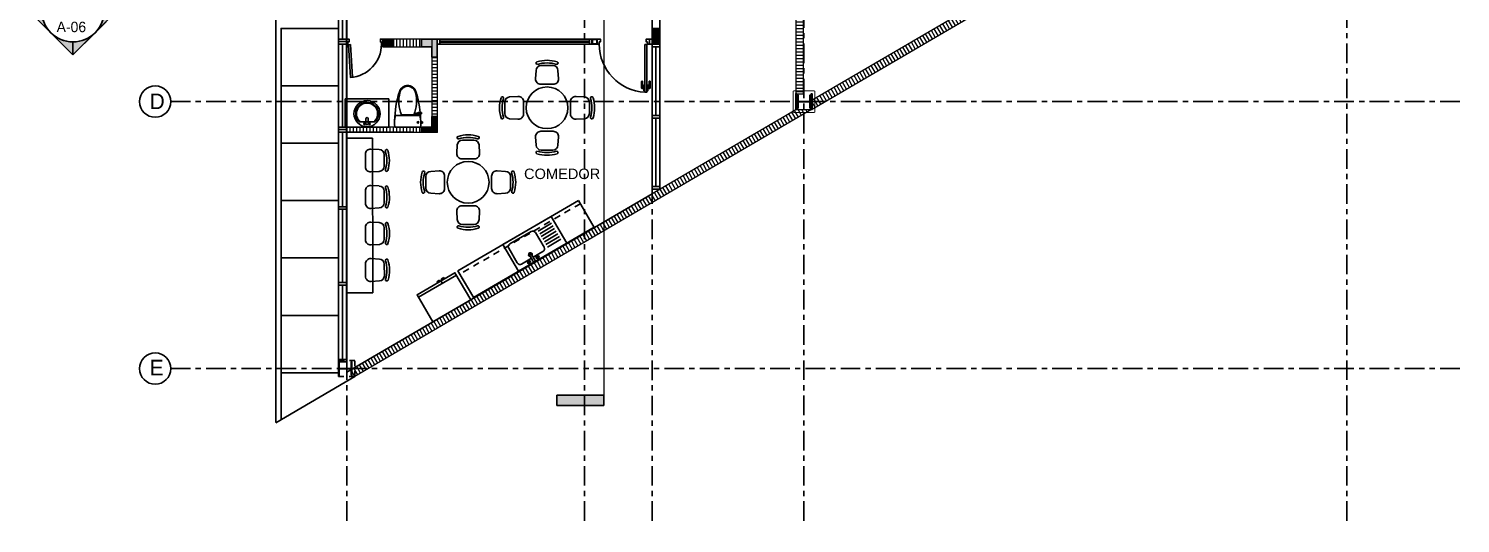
# Model space of a CAD drawing. Header units: metres. Extents: x -59490.8 to -59419, y 29869.1 to 29899.5.
# Drawn here: x -59446.42 to -59419.01, y 29870.9 to 29880.38 of the extents above; entities that cross this region are included whole.
import ezdxf

# ---------------------------------------------------------------- set-up
doc = ezdxf.new("R2010")
doc.units = ezdxf.units.M
doc.set_wipeout_variables(frame=1)
for name, pattern in [('CENTER', [2, 1.25, -0.25, 0.25, -0.25]), ('HIDDEN', [0.375, 0.25, -0.125]), ('HIDDEN2', [0.1875, 0.125, -0.0625])]:
    doc.linetypes.add(name, pattern=pattern)
for name, color, linetype in [('AR-ACERA', 30, 'Continuous'), ('AR-MOBILIARIO', 252, 'Continuous'), ('AR-SECCIONES CORTES', 137, 'Continuous'), ('AR-VENTANA Y PUERTA', 143, 'Continuous'), ('ES-COLUMNA', 237, 'Continuous'), ('ES-TECHO', 154, 'Continuous'), ('LC-EJE', 105, 'Continuous')]:
    doc.layers.add(name, color=color, linetype=linetype)
doc.layers.add('AR-MURO', color=40, linetype='Continuous', lineweight=0)
doc.styles.add('Arial_1', font='arial.ttf', dxfattribs={"height": 0.385})
doc.styles.add('DynamicDimensions', font='arial.ttf')

# ---------------------------------------------------------------- blocks, each defined once
blk = doc.blocks.new('Sección - M_Extremo final de sección - Rellenado-28045-Nivel 1')
blk.add_hatch(color=256).paths.add_polyline_path([(0, 0.009), (0, 0), (-0.002, 0), (-0.002, 0.009)], flags=0)
for p, q in [((0, 0.009), (-0.002, 0.009)), ((-0.002, 0.009), (-0.002, 0)), ((0, 0), (0, 0.009)), ((-0.002, 0), (0, 0))]:
    blk.add_line(p, q)
blk = doc.blocks.new('Sección - M_Extremo inicial de sección - Rellenado-1049-Nivel 1')
h = blk.add_hatch(color=256)
edge = h.paths.add_edge_path(flags=0)
edge.add_line((-0.006, 0.00849), (-0.006, 0.006))
edge.add_arc((-0.006, 0), 0.006, 90, 135)
edge.add_line((-0.01024, 0.00424), (-0.006, 0.00849))
h = blk.add_hatch(color=256)
edge = h.paths.add_edge_path(flags=0)
edge.add_line((-0.006, 0.00849), (-0.00176, 0.00424))
edge.add_arc((-0.006, 0), 0.006, 45, 90)
edge.add_line((-0.006, 0.006), (-0.006, 0.00849))
h = blk.add_hatch(color=256)
edge = h.paths.add_edge_path(flags=0)
edge.add_line((-0.01449, 0), (-0.01024, 0.00424))
edge.add_arc((-0.006, 0), 0.006, 135, 180)
edge.add_line((-0.012, 0), (-0.01449, 0))
h = blk.add_hatch(color=256)
edge = h.paths.add_edge_path(flags=0)
edge.add_line((0.00249, 0), (0, 0))
edge.add_arc((-0.006, 0), 0.006, 360, 405)
edge.add_line((-0.00176, 0.00424), (0.00249, 0))
for p, q in [((-0.006, 0.00849), (-0.01449, 0)), ((-0.006, 0.00849), (-0.01024, 0.00424)), ((-0.006, 0.00849), (0.00249, 0)), ((-0.006, 0.006), (-0.006, 0.00849)), ((-0.006, 0.00849), (-0.006, 0.006)), ((-0.00176, 0.00424), (-0.006, 0.00849)), ((-0.01024, 0.00424), (-0.01449, 0)), ((0.00249, 0), (-0.00176, 0.00424)), ((-0.01449, 0), (-0.012, 0)), ((0, 0), (0.00249, 0)), ((-0.012, 0), (-0.01449, 0)), ((0, 0), (0.00249, 0))]:
    blk.add_line(p, q)
for start, end in [(360, 180), (90, 135), (45, 90), (135, 180), (360, 45), (180, 360)]:
    blk.add_arc((-0.006, 0), 0.006, start, end)
blk = doc.blocks.new('puerta2')
at = {"layer": 'AR-VENTANA Y PUERTA', "color": 0}
for p, q in [((-0.534, 0.04), (-0.534, -0.06)), ((0.166, 0.04), (0.166, -0.06))]:
    blk.add_line(p, q, dxfattribs=at)
at = {"layer": 'AR-VENTANA Y PUERTA'}
blk.add_line((-0.484, -0.06), (-0.534, -0.06), dxfattribs=at)
for points in [[(-0.457, 0.045), (-0.417, 0.674), (-0.457, 0.676), (-0.497, 0.048)], [(-0.534, 0.04), (-0.534, -0.06), (-0.484, -0.06), (-0.484, -0.005), (-0.504, -0.005), (-0.504, 0.04)], [(0.166, 0.04), (0.166, -0.06), (0.116, -0.06), (0.116, -0.005), (0.136, -0.005), (0.136, 0.04)]]:
    blk.add_lwpolyline(points, close=True, dxfattribs=at)
blk.add_circle((-0.501, 0.044), 0.0053, dxfattribs=at)
blk.add_arc((-0.503, 0.04), 0.639, 360, 85.8485, dxfattribs=at)
blk = doc.blocks.new('PUERTA 1')
at = {"layer": 'AR-VENTANA Y PUERTA', "color": 0}
for p, q in [((676477.524, 1005629.485), (676477.584, 1005629.485)), ((676477.541, 1005629.385), (676477.584, 1005629.385))]:
    blk.add_line(p, q, dxfattribs=at)
at = {"layer": 'AR-VENTANA Y PUERTA'}
for points in [[(676476.584, 1005629.385), (676476.584, 1005629.485), (676476.644, 1005629.485), (676476.644, 1005629.43), (676476.624, 1005629.43), (676476.624, 1005629.385)], [(676477.584, 1005629.385), (676477.584, 1005629.485), (676477.524, 1005629.485), (676477.524, 1005629.43), (676477.544, 1005629.43), (676477.544, 1005629.385)], [(676477.496, 1005629.378), (676477.496, 1005628.468), (676477.536, 1005628.468), (676477.536, 1005629.378)]]:
    blk.add_lwpolyline(points, close=True, dxfattribs=at)
for points in [[(676477.479, 1005628.538), (676477.444, 1005628.538, -0.414214), (676477.434, 1005628.548), (676477.434, 1005628.668, -0.414214), (676477.444, 1005628.678), (676477.444, 1005628.678, -0.414214), (676477.454, 1005628.668), (676477.454, 1005628.568, 0.414214), (676477.464, 1005628.558), (676477.479, 1005628.558)], [(676477.553, 1005628.538), (676477.588, 1005628.538, 0.414214), (676477.598, 1005628.548), (676477.598, 1005628.668, 0.414214), (676477.588, 1005628.678), (676477.588, 1005628.678, 0.414214), (676477.578, 1005628.668), (676477.578, 1005628.568, -0.414214), (676477.568, 1005628.558), (676477.553, 1005628.558)]]:
    blk.add_lwpolyline(points, format="xyb", dxfattribs=at)
for points in [[(676477.496, 1005628.602), (676477.479, 1005628.602), (676477.479, 1005628.494), (676477.496, 1005628.494)], [(676477.536, 1005628.602), (676477.553, 1005628.602), (676477.553, 1005628.494), (676477.536, 1005628.494)]]:
    blk.add_lwpolyline(points, dxfattribs=at)
blk.add_circle((676477.541, 1005629.38), 0.005, dxfattribs=at)
at = {"layer": 'AR-VENTANA Y PUERTA', "ltscale": 0.1}
blk.add_arc((676477.542, 1005629.385), 0.919, 180, 267.1198, dxfattribs=at)
blk = doc.blocks.new('toilet-7')
at = {"layer": 'AR-MOBILIARIO', "linetype": 'ByBlock'}
for p, q in [((-0.246, -0.087), (-0.246, -0.107)), ((-0.246, -0.087), (-0.226, -0.087)), ((-0.246, -0.107), (-0.226, -0.107)), ((-0.226, -0.085), (-0.226, -0.11)), ((-0.226, -0.085), (-0.216, -0.085)), ((-0.226, -0.11), (-0.215, -0.11)), ((0.21, -0.02), (-0.21, -0.02)), ((0.199, -0.212), (-0.199, -0.212)), ((-0.18, -0.237), (-0.18, -0.212)), ((-0.121, -0.237), (-0.121, -0.212)), ((-0.102, -0.221), (0.102, -0.221)), ((0.199, -0.212), (0.21, -0.164)), ((0.215, -0.068), (0.21, -0.02)), ((0.21, -0.164), (0.215, -0.117)), ((0.215, -0.117), (0.215, -0.068)), ((-0.121, -0.237), (-0.228, -0.237)), ((-0.228, -0.237), (-0.228, -0.26)), ((-0.176, -0.26), (-0.228, -0.26)), ((-0.176, -0.26), (-0.138, -0.245)), ((-0.138, -0.245), (-0.138, -0.237))]:
    blk.add_line(p, q, dxfattribs=at)
blk.add_circle((-0.17, -0.097), 0.0125, dxfattribs=at)
for centre, radius, start, end in [((0.224, -0.092), 0.44, 170.5377, 187.7399), ((1.517, -0.087), 1.732, 181.2224, 184.9822), ((0.224, -0.092), 0.44, 187.7399, 195.822), ((0.426, -0.441), 0.572, 157.3737, 194.7786), ((-0.426, -0.441), 0.572, 345.2214, 22.6263), ((-1.517, -0.087), 1.732, 342.7523, 358.7776), ((1.517, -0.087), 1.732, 185.7323, 197.2477), ((0.012, -0.554), 0.155, 197.2477, 249.5476), ((0.022, -0.548), 0.155, 194.7786, 226.8543), ((0, -0.571), 0.122, 226.8543, 313.1457), ((0, -0.585), 0.122, 249.5476, 290.4524), ((-0.012, -0.554), 0.155, 290.4524, 342.7523), ((-0.022, -0.548), 0.155, 313.1457, 345.2214)]:
    blk.add_arc(centre, radius, start, end, dxfattribs=at)
blk = doc.blocks.new('LAVAMANO')
at = {"layer": 'AR-MOBILIARIO'}
for p, q in [((0, 0), (0.838, 0)), ((0, 0), (0, -0.538)), ((0.838, 0), (0.838, -0.538)), ((0.838, -0.538), (0, -0.538)), ((0.568, -0.44), (0.271, -0.44)), ((0.399, -0.377), (0.399, -0.474)), ((0.438, -0.474), (0.438, -0.377))]:
    blk.add_line(p, q, dxfattribs=at)
for centre, radius in [((0.419, -0.282), 0.25), ((0.375, -0.474), 0.0188), ((0.375, -0.474), 0.0137), ((0.462, -0.474), 0.0188), ((0.462, -0.474), 0.0137)]:
    blk.add_circle(centre, radius, dxfattribs=at)
for centre, radius, start, end in [((0.419, -0.282), 0.217, 313.1923, 226.8077), ((0.419, -0.282), 0.203, 308.8729, 231.1271), ((0.419, -0.377), 0.0197, 90, 180), ((0.419, -0.474), 0.0197, 180, 270), ((0.419, -0.377), 0.0197, 0, 90), ((0.419, -0.474), 0.0197, 270, 0)]:
    blk.add_arc(centre, radius, start, end, dxfattribs=at)
blk = doc.blocks.new('silla')
at = {"color": 0, "linetype": 'ByBlock'}
for p, q in [((-0.23, 0.36), (-0.009, 0.36)), ((-0.338, 0.106), (-0.33, 0.266)), ((0, 0), (-0.239, 0)), ((0.091, 0.266), (0.1, 0.106))]:
    blk.add_line(p, q, dxfattribs=at)
for centre, radius, start, end in [((-0.306, 0.407), 0.025, 107.3656, 287.3656), ((-0.23, 0.26), 0.1, 90, 176.8202), ((-0.119, -0.19), 0.65, 72.6344, 107.3656), ((-0.119, -0.19), 0.6, 72.6344, 107.3656), ((-0.009, 0.26), 0.1, 3.1798, 90), ((0.067, 0.407), 0.025, 252.6344, 72.6344), ((-0.239, 0.1), 0.1, 176.8202, 270), ((0, 0.1), 0.1, 270, 3.1798)]:
    blk.add_arc(centre, radius, start, end, dxfattribs=at)
blk = doc.blocks.new('*U80')
at = {"rotation": 180}
blk.add_blockref('silla', (-0.119, 0.23), dxfattribs=at)
blk = doc.blocks.new('*U81')
at = {"layer": 'AR-MOBILIARIO', "color": 0, "linetype": 'ByBlock', "lineweight": -2, "transparency": 16777216}
for p in [(0, 0), (0.7, 0), (1.4, 0), (2.1, 0)]:
    blk.add_blockref('*U80', p, dxfattribs=at)
blk = doc.blocks.new('MUEBLE COCINETA')
at = {"layer": 'AR-MOBILIARIO'}
for p, q in [((0, 0), (0.5, 0.001)), ((0, 0), (0.004, -2.964)), ((0.5, 0.001), (0.505, -2.963)), ((0.505, -2.963), (0.004, -2.964))]:
    blk.add_line(p, q, dxfattribs=at)
at = {"layer": 'AR-MOBILIARIO', "rotation": 90.09266915057432}
blk.add_blockref('*U81', (0.596, -2.525), dxfattribs=at)
blk = doc.blocks.new('table-13')
at = {"layer": 'AR-MOBILIARIO', "linetype": 'ByBlock'}
for p, q in [((-0.219, 0.556), (-0.21, 0.716)), ((-0.11, 0.81), (0.11, 0.81)), ((0.21, 0.716), (0.219, 0.556)), ((0.119, 0.45), (-0.119, 0.45)), ((-0.81, -0.11), (-0.81, 0.11)), ((-0.716, 0.21), (-0.556, 0.219)), ((-0.45, 0.119), (-0.45, -0.119)), ((0.45, 0.119), (0.45, -0.119)), ((0.716, 0.21), (0.556, 0.219)), ((0.81, -0.11), (0.81, 0.11)), ((-0.556, -0.219), (-0.716, -0.21)), ((0.556, -0.219), (0.716, -0.21)), ((0.119, -0.45), (-0.119, -0.45)), ((-0.219, -0.556), (-0.21, -0.716)), ((-0.11, -0.81), (0.11, -0.81)), ((0.21, -0.716), (0.219, -0.556))]:
    blk.add_line(p, q, dxfattribs=at)
blk.add_circle((0, 0), 0.4, dxfattribs=at)
for centre, radius, start, end in [((-0.187, 0.857), 0.025, 107.3656, 287.3656), ((0, 0.26), 0.65, 72.6344, 107.3656), ((0, 0.26), 0.6, 72.6344, 107.3656), ((0.187, 0.857), 0.025, 252.6344, 72.6344), ((-0.119, 0.55), 0.1, 176.8202, 270), ((-0.11, 0.71), 0.1, 90, 176.8202), ((0.11, 0.71), 0.1, 3.1798, 90), ((0.119, 0.55), 0.1, 270, 3.1798), ((-0.26, 0), 0.65, 162.6344, 197.3656), ((-0.857, 0.187), 0.025, 342.6344, 162.6344), ((-0.26, 0), 0.6, 162.6344, 197.3656), ((-0.71, 0.11), 0.1, 93.1798, 180), ((-0.55, 0.119), 0.1, 0, 93.1798), ((0.55, 0.119), 0.1, 86.8202, 180), ((0.71, 0.11), 0.1, 0, 86.8202), ((0.857, 0.187), 0.025, 17.3656, 197.3656), ((0.26, 0), 0.6, 342.6344, 17.3656), ((0.26, 0), 0.65, 342.6344, 17.3656), ((-0.857, -0.187), 0.025, 197.3656, 17.3656), ((-0.71, -0.11), 0.1, 180, 266.8202), ((-0.55, -0.119), 0.1, 266.8202, 0), ((0.55, -0.119), 0.1, 180, 273.1798), ((0.71, -0.11), 0.1, 273.1798, 0), ((0.857, -0.187), 0.025, 162.6344, 342.6344), ((-0.119, -0.55), 0.1, 90, 183.1798), ((0.119, -0.55), 0.1, 356.8202, 90), ((-0.11, -0.71), 0.1, 183.1798, 270), ((0.11, -0.71), 0.1, 270, 356.8202), ((-0.187, -0.857), 0.025, 72.6344, 252.6344), ((0, -0.26), 0.65, 252.6344, 287.3656), ((0, -0.26), 0.6, 252.6344, 287.3656), ((0.187, -0.857), 0.025, 287.3656, 107.3656)]:
    blk.add_arc(centre, radius, start, end, dxfattribs=at)
blk = doc.blocks.new('ps sin 12')
for p, q in [((5374.2, 397.5), (5266.2, 397.5)), ((5266.2, 397.5), (5266.2, 337.8)), ((5336.3, 388.5), (5314.2, 388.5)), ((5324.4, 392.7), (5332.8, 392.7)), ((5328.6, 396.9), (5328.6, 388.5)), ((5336.4, 382.3), (5335.8, 395.8)), ((5340.6, 395.8), (5340, 382.3)), ((5362.2, 388.5), (5340.2, 388.5)), ((5352, 392.7), (5343.6, 392.7)), ((5347.8, 396.9), (5347.8, 388.5)), ((5374.2, 337.8), (5374.2, 397.5)), ((5272.2, 385.5), (5302.2, 385.5)), ((5272.2, 379.5), (5302.2, 379.5)), ((5272.2, 373.5), (5302.2, 373.5)), ((5272.2, 367.5), (5302.2, 367.5)), ((5272.2, 361.5), (5302.2, 361.5)), ((5308.2, 382.5), (5308.2, 349.5)), ((5368.2, 349.5), (5368.2, 382.5)), ((5266.2, 337.8), (5374.2, 337.8)), ((5272.2, 355.5), (5302.2, 355.5)), ((5272.2, 349.5), (5302.2, 349.5)), ((5314.2, 343.5), (5362.2, 343.5))]:
    blk.add_line(p, q)
for centre, radius in [((5328.6, 392.7), 3), ((5328.6, 392.7), 2.4), ((5347.8, 392.7), 3), ((5347.8, 392.7), 2.4)]:
    blk.add_circle(centre, radius)
for centre, radius, start, end in [((5314.2, 382.5), 6, 90, 180), ((5338.2, 394.9), 2.55, 19.3328, 160.6672), ((5362.2, 382.5), 6, 0, 90), ((5338.2, 381.3), 3.6, 121.8659, 58.1341), ((5338.2, 381.3), 2.4, 139.2152, 40.7848), ((5338.2, 382.5), 1.8, 186.0661, 353.9339), ((5314.2, 349.5), 6, 180, 270), ((5362.2, 349.5), 6, 270, 0)]:
    blk.add_arc(centre, radius, start, end)
blk = doc.blocks.new('FREGADOR Y NEVERA')
at = {"layer": 'AR-MOBILIARIO'}
for p, q in [((0.84, 0), (0, 0)), ((0.452, 0.025), (0.452, 0.013)), ((0.509, 0.025), (0.452, 0.025)), ((0.452, 0.013), (0.509, 0.013)), ((0.509, 0.013), (0.509, 0.025)), ((0.53, -0.055), (0.53, 0)), ((0.552, 0.025), (0.552, 0.013)), ((0.609, 0.025), (0.552, 0.025)), ((0.552, 0.013), (0.609, 0.013)), ((0.609, 0.013), (0.609, 0.025)), ((3.581, -0.6), (3.581, 0)), ((0.84, -0.055), (0, -0.055)), ((0.907, -0.6), (0.907, -0.012)), ((0.907, -0.6), (0.907, -0.59)), ((0.907, -0.59), (3.581, -0.59))]:
    blk.add_line(p, q, dxfattribs=at)
for points in [[(0, -0.6), (0, 0), (0.84, 0), (0.84, -0.6)], [(3.581, 0), (0.907, 0), (0.907, -0.6), (3.581, -0.6)], [(3.581, -0.6), (0.907, -0.6), (0.907, -0.59), (3.581, -0.59)]]:
    blk.add_lwpolyline(points, close=True, dxfattribs=at)
at = {"layer": 'AR-MOBILIARIO', "linetype": 'HIDDEN2'}
blk.add_lwpolyline([(3.581, -0.072), (0.907, -0.072)], dxfattribs=at)
at = {"layer": 'AR-MOBILIARIO', "xscale": 0.009892848405704643, "yscale": 0.009892848405704643, "zscale": 0.009892848405704643, "rotation": 179.9999999997882}
blk.add_blockref('ps sin 12', (55.072, 3.342), dxfattribs=at)

msp = doc.modelspace()

# ---------------------------------------------------------------- hatches: boundary and pattern name
at = {"layer": 'AR-MURO', "transparency": 33554687}
h = msp.add_hatch(dxfattribs=at)
h.set_pattern_fill('ANSI31', color=256, scale=0.02, angle=225)
h.set_pattern_definition([(270, (946189.933054, -646532.084614), (0.0635, -4e-18), [])])
h.paths.add_polyline_path([(-59438.9, 29880.183), (-59439.438, 29880.183), (-59439.438, 29880.033), (-59438.9, 29880.033)])
at = {"layer": 'AR-MURO'}
h = msp.add_hatch(dxfattribs=at)
h.set_pattern_fill('ANSI31', color=256, scale=0.02, angle=135)
h.set_pattern_definition([(180, (-735850.640444, -975753.860286), (0, -0.0635), [])])
h.paths.add_polyline_path([(-59438.7, 29879.833), (-59438.6, 29879.833), (-59438.6, 29878.696), (-59438.7, 29878.696)])
at = {"layer": 'AR-MURO', "transparency": 33554687}
h = msp.add_hatch(dxfattribs=at)
h.set_pattern_fill('ANSI31', color=256, scale=0.02, angle=225)
h.set_pattern_definition([(270, (946189.933054, -646533.982894), (0.0635, -4e-18), [])])
h.paths.add_polyline_path([(-59440.338, 29878.396), (-59438.9, 29878.396), (-59438.9, 29878.496), (-59440.338, 29878.496)])
at = {"layer": 'ES-COLUMNA', "transparency": 33554687}
h = msp.add_hatch(color=256, dxfattribs=at)
h.dxf.hatch_style = 1
h.paths.add_polyline_path([(-59434.336, 29880.383), (-59434.486, 29880.383), (-59434.486, 29880.083), (-59434.336, 29880.083)])
h = msp.add_hatch(dxfattribs=at)
h.set_pattern_fill('ANSI31', color=256, scale=0.005, angle=-90)
h.set_pattern_definition([(315, (-1065070.099873, 706286.063866), (0.01122532015134, 0.01122532015134), [])])
h.paths.add_polyline_path([(-59439.638, 29880.183), (-59439.638, 29880.033), (-59439.438, 29880.033), (-59439.438, 29880.183)])
h = msp.add_hatch(color=256, dxfattribs=at)
h.dxf.hatch_style = 1
h.paths.add_polyline_path([(-59438.9, 29880.183), (-59438.9, 29880.033), (-59438.7, 29880.033), (-59438.7, 29879.833), (-59438.6, 29879.833), (-59438.6, 29880.183)])
h = msp.add_hatch(color=256, dxfattribs=at)
h.dxf.hatch_style = 1
h.paths.add_polyline_path([(-59438.9, 29878.396), (-59438.9, 29878.496), (-59438.7, 29878.496), (-59438.7, 29878.696), (-59438.6, 29878.696), (-59438.6, 29878.396)])

# ---------------------------------------------------------------- linework, layer by layer
at = {"transparency": 33554687}
msp.add_line((-59434.336, 29885.027), (-59434.336, 29877.34), dxfattribs=at)
msp.add_lwpolyline([(-59440.332, 29890.819), (-59434.486, 29890.825), (-59434.486, 29877.218), (-59440.332, 29873.798)], close=True)
at = {"layer": 'AR-ACERA'}
for p, q in [((-59441.688, 29893.778), (-59441.688, 29872.832)), ((-59440.176, 29873.713), (-59441.689, 29872.827))]:
    msp.add_line(p, q, dxfattribs=at)
for points in [[(-59440.488, 29880.386), (-59441.588, 29880.386), (-59441.588, 29879.286), (-59440.488, 29879.286)], [(-59440.488, 29879.286), (-59441.588, 29879.286), (-59441.588, 29878.186), (-59440.488, 29878.186)], [(-59440.488, 29878.186), (-59441.588, 29878.186), (-59441.588, 29877.086), (-59440.488, 29877.086)], [(-59440.488, 29877.086), (-59441.588, 29877.086), (-59441.588, 29875.986), (-59440.488, 29875.986)], [(-59440.488, 29875.986), (-59441.588, 29875.986), (-59441.588, 29874.886), (-59440.488, 29874.886)], [(-59440.488, 29874.886), (-59441.588, 29874.886), (-59441.588, 29873.786), (-59440.488, 29873.786)]]:
    msp.add_lwpolyline(points, close=True, dxfattribs=at)
msp.add_lwpolyline([(-59440.488, 29873.714), (-59440.488, 29873.786), (-59441.588, 29873.786), (-59441.588, 29872.89)], dxfattribs=at)
at = {"layer": 'AR-MURO'}
for p, q in [((-59438.7, 29880.183), (-59438.7, 29878.696)), ((-59438.6, 29880.033), (-59438.6, 29878.696)), ((-59438.7, 29879.942), (-59438.7, 29878.696)), ((-59439.044, 29878.396), (-59440.338, 29878.396))]:
    msp.add_line(p, q, dxfattribs=at)
for points in [[(-59438.9, 29880.183), (-59439.438, 29880.183), (-59439.438, 29880.033), (-59438.9, 29880.033)], [(-59440.338, 29878.396), (-59438.9, 29878.396), (-59438.9, 29878.496), (-59440.338, 29878.496)]]:
    msp.add_lwpolyline(points, close=True, dxfattribs=at)
at = {"layer": 'AR-SECCIONES CORTES', "lineweight": 0}
msp.add_line((-59435.407, 29898.15), (-59435.407, 29873.36), dxfattribs=at)
at = {"layer": 'AR-VENTANA Y PUERTA'}
for p, q in [((-59440.413, 29880.183), (-59440.413, 29881.715)), ((-59440.413, 29880.083), (-59440.413, 29878.496)), ((-59438.6, 29880.183), (-59435.476, 29880.183)), ((-59438.6, 29880.083), (-59435.496, 29880.083)), ((-59434.411, 29880.033), (-59434.411, 29878.719)), ((-59434.411, 29878.669), (-59434.411, 29877.356)), ((-59440.413, 29878.396), (-59440.413, 29876.969)), ((-59440.413, 29876.919), (-59440.413, 29875.518)), ((-59440.413, 29875.468), (-59440.413, 29874.043))]:
    msp.add_line(p, q, dxfattribs=at)
for points in [[(-59440.488, 29880.183), (-59440.338, 29880.183), (-59440.338, 29884.855), (-59440.488, 29884.855)], [(-59440.338, 29880.183), (-59440.488, 29880.183), (-59440.488, 29880.133), (-59440.338, 29880.133)], [(-59440.338, 29880.133), (-59440.488, 29880.133), (-59440.488, 29880.083), (-59440.338, 29880.083)], [(-59440.488, 29880.083), (-59440.338, 29880.083), (-59440.338, 29878.496), (-59440.488, 29878.496)], [(-59438.6, 29880.083), (-59438.55, 29880.083), (-59438.55, 29880.183), (-59438.6, 29880.183)], [(-59435.686, 29880.083), (-59435.636, 29880.083), (-59435.636, 29880.183), (-59435.686, 29880.183)], [(-59435.636, 29880.083), (-59435.536, 29880.083), (-59435.536, 29880.183), (-59435.636, 29880.183)], [(-59435.626, 29880.093), (-59435.546, 29880.093), (-59435.546, 29880.173), (-59435.626, 29880.173)], [(-59434.486, 29880.083), (-59434.486, 29880.183), (-59434.536, 29880.183), (-59434.536, 29880.083)], [(-59434.486, 29880.083), (-59434.486, 29880.183), (-59434.536, 29880.183), (-59434.536, 29880.083)], [(-59434.336, 29880.083), (-59434.486, 29880.083), (-59434.486, 29880.033), (-59434.336, 29880.033)], [(-59434.486, 29880.083), (-59434.336, 29880.083), (-59434.336, 29877.306), (-59434.486, 29877.306)], [(-59434.336, 29878.719), (-59434.486, 29878.719), (-59434.486, 29878.669), (-59434.336, 29878.669)], [(-59440.488, 29878.496), (-59440.338, 29878.496), (-59440.338, 29878.396), (-59440.488, 29878.396)], [(-59440.338, 29878.496), (-59440.488, 29878.496), (-59440.488, 29878.446), (-59440.338, 29878.446)], [(-59440.338, 29878.446), (-59440.488, 29878.446), (-59440.488, 29878.396), (-59440.338, 29878.396)], [(-59440.338, 29874.043), (-59440.488, 29874.043), (-59440.488, 29878.396), (-59440.338, 29878.396)], [(-59434.336, 29877.356), (-59434.486, 29877.356), (-59434.486, 29877.306), (-59434.336, 29877.306)], [(-59440.338, 29876.969), (-59440.488, 29876.969), (-59440.488, 29876.919), (-59440.338, 29876.919)], [(-59440.338, 29875.518), (-59440.488, 29875.518), (-59440.488, 29875.468), (-59440.338, 29875.468)], [(-59440.338, 29874.043), (-59440.488, 29874.043), (-59440.488, 29873.993), (-59440.338, 29873.993)]]:
    msp.add_lwpolyline(points, close=True, dxfattribs=at)
msp.add_lwpolyline([(-59438.55, 29880.125), (-59435.686, 29880.125), (-59435.686, 29880.141), (-59438.55, 29880.141)], dxfattribs=at)
at = {"layer": 'ES-COLUMNA'}
for p, q in [((-59434.486, 29880.383), (-59434.486, 29880.083)), ((-59434.336, 29880.307), (-59434.486, 29880.307)), ((-59439.638, 29880.183), (-59439.438, 29880.183)), ((-59438.96, 29880.033), (-59438.96, 29880.036)), ((-59440.332, 29873.872), (-59440.332, 29873.861)), ((-59440.234, 29873.739), (-59440.234, 29873.714))]:
    msp.add_line(p, q, dxfattribs=at)
at = {"layer": 'ES-COLUMNA', "transparency": 33554687}
msp.add_line((-59434.336, 29880.083), (-59434.336, 29880.383), dxfattribs=at)
msp.add_line((-59434.336, 29880.083), (-59434.336, 29880.383), dxfattribs=at)
for points in [[(-59434.336, 29880.383), (-59434.486, 29880.383), (-59434.486, 29880.083), (-59434.336, 29880.083)], [(-59439.638, 29880.183), (-59439.638, 29880.033), (-59439.438, 29880.033), (-59439.438, 29880.183)], [(-59438.9, 29880.183), (-59438.9, 29880.033), (-59438.7, 29880.033), (-59438.7, 29879.833), (-59438.6, 29879.833), (-59438.6, 29880.183)], [(-59431.378, 29878.783), (-59431.378, 29879.183), (-59431.778, 29879.183), (-59431.778, 29878.783)], [(-59438.9, 29878.396), (-59438.9, 29878.496), (-59438.7, 29878.496), (-59438.7, 29878.696), (-59438.6, 29878.696), (-59438.6, 29878.396)]]:
    msp.add_lwpolyline(points, close=True, dxfattribs=at)
at = {"layer": 'ES-COLUMNA', "lineweight": 0}
msp.add_lwpolyline([(-59431.439, 29878.83), (-59431.439, 29878.962, 0.414214), (-59431.454, 29878.977), (-59431.702, 29878.977, 0.414214), (-59431.717, 29878.962), (-59431.717, 29878.83), (-59431.734, 29878.83), (-59431.734, 29879.135), (-59431.717, 29879.135), (-59431.717, 29879.003, 0.414214), (-59431.702, 29878.988), (-59431.454, 29878.988, 0.414214), (-59431.439, 29879.003), (-59431.439, 29879.135), (-59431.422, 29879.135), (-59431.422, 29878.83)], format="xyb", close=True, dxfattribs=at)
msp.add_lwpolyline([(-59431.439, 29878.83), (-59431.439, 29878.962, 0.414214), (-59431.454, 29878.977), (-59431.702, 29878.977, 0.414214), (-59431.717, 29878.962), (-59431.717, 29878.83), (-59431.734, 29878.83), (-59431.734, 29879.135), (-59431.717, 29879.135), (-59431.717, 29879.003, 0.414214), (-59431.702, 29878.988), (-59431.454, 29878.988, 0.414214), (-59431.439, 29879.003), (-59431.439, 29879.135), (-59431.422, 29879.135), (-59431.422, 29878.83)], format="xyb", close=True, dxfattribs=at)
at = {"layer": 'ES-COLUMNA', "linetype": 'HIDDEN2', "ltscale": 0.2}
msp.add_lwpolyline([(-59440.176, 29873.714), (-59440.176, 29874.019), (-59440.488, 29874.019), (-59440.488, 29873.714)], close=True, dxfattribs=at)
at = {"layer": 'ES-COLUMNA'}
msp.add_lwpolyline([(-59440.248, 29873.739), (-59440.248, 29873.849, 0.414214), (-59440.261, 29873.862), (-59440.461, 29873.862, 0.414214), (-59440.474, 29873.849), (-59440.474, 29873.739), (-59440.488, 29873.739), (-59440.488, 29873.993), (-59440.474, 29873.993), (-59440.474, 29873.883, 0.414214), (-59440.461, 29873.87), (-59440.261, 29873.87, 0.414214), (-59440.248, 29873.883), (-59440.248, 29873.993), (-59440.234, 29873.993), (-59440.234, 29873.739)], format="xyb", close=True, dxfattribs=at)
at = {"layer": 'ES-TECHO'}
for p, q in [((-59434.514, 29877.137), (-59434.514, 29877.137)), ((-59434.336, 29877.242), (-59434.336, 29877.241))]:
    msp.add_line(p, q, dxfattribs=at)
at = {"layer": 'ES-TECHO', "linetype": 'HIDDEN', "ltscale": 0.01}
for p, q in [((-59434.429, 29877.187), (-59434.429, 29877.187)), ((-59434.421, 29877.192), (-59434.421, 29877.191))]:
    msp.add_line(p, q, dxfattribs=at)
at = {"layer": 'LC-EJE', "linetype": 'CENTER', "ltscale": 0.3}
for p, q in [((-59440.332, 29896.298), (-59440.332, 29870.899)), ((-59435.782, 29896.298), (-59435.782, 29870.899)), ((-59434.486, 29896.297), (-59434.486, 29870.899)), ((-59421.184, 29896.298), (-59421.184, 29870.899)), ((-59443.699, 29873.866), (-59419.011, 29873.866))]:
    msp.add_line(p, q, dxfattribs=at)
at = {"layer": 'LC-EJE'}
for centre in [(-59443.999, 29878.983), (-59443.999, 29873.866)]:
    msp.add_circle(centre, 0.3, dxfattribs=at)

# ---------------------------------------------------------------- block references
for name, p in [('PUERTA 1', (-735912.12, -975749.302)), ('LAVAMANO', (-59440.362, 29879.034)), ('MUEBLE COCINETA', (-59440.338, 29878.28))]:
    msp.add_blockref(name, p)
for name, p, rotation in [('table-13', (-59436.497, 29878.865), 180), ('table-13', (-59438.007, 29877.437), 180), ('FREGADOR Y NEVERA', (-59438.985, 29875.28), 30.34358640488412)]:
    msp.add_blockref(name, p, dxfattribs=dict(rotation=rotation))
at = {"xscale": 1.162980562877534, "yscale": 1.162980562877534, "zscale": 1.162980562877534, "rotation": 179.9999999999999}
msp.add_blockref('toilet-7', (-59439.165, 29878.472), dxfattribs=at)
at = {"layer": 'AR-SECCIONES CORTES', "lineweight": 0}
for name, p, xscale, yscale, zscale, rotation in [('Sección - M_Extremo inicial de sección - Rellenado-1049-Nivel 1', (-59444.973, 29880.728), -99.99999999999993, 99.99999999999993, 99.99999999999993, 180), ('Sección - M_Extremo final de sección - Rellenado-28045-Nivel 1', (-59435.407, 29873.359), 99.99999999999996, 99.99999999999996, 99.99999999999996, 90)]:
    msp.add_blockref(name, p, dxfattribs=dict(at, xscale=xscale, yscale=yscale, zscale=zscale, rotation=rotation))
at = {"layer": 'AR-VENTANA Y PUERTA', "xscale": -1, "rotation": 180}
msp.add_blockref('puerta2', (-59439.804, 29880.123), dxfattribs=at)

# ---------------------------------------------------------------- texts
at = {"insert": (-59436.937, 29877.699), "char_height": 0.2, "attachment_point": 1, "style": 'DynamicDimensions'}
msp.add_mtext_dynamic_manual_height_columns('COMEDOR ', width=1.04935, gutter_width=1, heights=[0], dxfattribs=at)
at = {"layer": 'AR-SECCIONES CORTES', "lineweight": 0, "insert": (-59445.886, 29880.312), "char_height": 0.2, "width": 0.8097, "attachment_point": 7, "style": 'Arial_1'}
msp.add_mtext('{\\fCentury Gothic|b0|i0|c0|p34;A-06}', dxfattribs=at)
at = {"layer": 'LC-EJE', "lineweight": 0, "char_height": 0.3, "width": 0.46427, "attachment_point": 1, "style": 'Arial_1'}
for s, insert in [('{\\fCentury Gothic|b0|i0|c0|p34;D}', (-59444.106, 29879.139)), ('{\\fCentury Gothic|b0|i0|c0|p34;E}', (-59444.106, 29874.034))]:
    msp.add_mtext(s, dxfattribs=dict(at, insert=insert))

# ---------------------------------------------------------------- next in the draw order: wipeouts: each hides what was drawn before it
at = {"transparency": 33554687}
msp.add_wipeout([(-59431.778, 29879.183), (-59431.378, 29879.183), (-59431.378, 29878.783), (-59431.778, 29878.783)], dxfattribs=at).dxf.layer = 'ES-COLUMNA'

# ---------------------------------------------------------------- next in the draw order: hatches: boundary and pattern name
at = {"layer": 'AR-MURO', "transparency": 33554687}
h = msp.add_hatch(dxfattribs=at)
h.set_pattern_fill('ANSI31', color=256, scale=0.02, angle=135)
h.set_pattern_definition([(180, (-735844.405655, -975755.019814), (0, -0.0635), [])])
h.paths.add_polyline_path([(-59431.734, 29879.135), (-59431.584, 29879.135), (-59431.584, 29884.879), (-59431.734, 29884.879)])
h = msp.add_hatch(dxfattribs=at)
h.set_pattern_fill('ANSI31', color=256, scale=0.02, angle=255)
h.set_pattern_definition([(300, (-735832.779744, -975746.80103), (0.0549926131403, 0.03175), [])])
h.paths.add_polyline_path([(-59431.422, 29879.012), (-59431.422, 29878.838), (-59421.058, 29884.905), (-59421.356, 29884.905)])
h = msp.add_hatch(dxfattribs=at)
h.set_pattern_fill('ANSI31', color=256, scale=0.02, angle=255)
h.set_pattern_definition([(300, (-735834.99401, -975749.28708), (0.0549926131403, 0.03175), [])])
h.paths.add_polyline_path([(-59431.732, 29878.83), (-59431.435, 29878.83), (-59440.176, 29873.713), (-59440.234, 29873.713), (-59440.234, 29873.853)])

# ---------------------------------------------------------------- next in the draw order: linework, layer by layer
at = {"layer": 'AR-MURO'}
msp.add_lwpolyline([(-59431.734, 29879.135), (-59431.584, 29879.135), (-59431.584, 29884.879), (-59431.734, 29884.879)], close=True, dxfattribs=at)
for points in [[(-59431.422, 29879.012), (-59431.422, 29878.838), (-59421.058, 29884.905), (-59421.356, 29884.905), (-59431.422, 29879.012)], [(-59431.732, 29878.83), (-59431.435, 29878.83), (-59440.176, 29873.713), (-59440.234, 29873.713), (-59440.234, 29873.853), (-59431.732, 29878.83)]]:
    msp.add_lwpolyline(points, dxfattribs=at)
at = {"layer": 'ES-COLUMNA'}
for p, q in [((-59431.581, 29878.983), (-59431.575, 29878.983)), ((-59431.578, 29878.987), (-59431.578, 29878.978))]:
    msp.add_line(p, q, dxfattribs=at)
at = {"layer": 'ES-COLUMNA', "transparency": 33554687}
for points in [[(-59431.439, 29878.83), (-59431.439, 29878.962, 0.414214), (-59431.454, 29878.977), (-59431.702, 29878.977, 0.414214), (-59431.717, 29878.962), (-59431.717, 29878.83), (-59431.734, 29878.83), (-59431.734, 29879.135), (-59431.717, 29879.135), (-59431.717, 29879.003, 0.414214), (-59431.702, 29878.988), (-59431.454, 29878.988, 0.414214), (-59431.439, 29879.003), (-59431.439, 29879.135), (-59431.422, 29879.135), (-59431.422, 29878.83)], [(-59431.465, 29878.856), (-59431.465, 29878.965, 0.414214), (-59431.478, 29878.978), (-59431.677, 29878.978, 0.414214), (-59431.69, 29878.965), (-59431.69, 29878.856), (-59431.705, 29878.856), (-59431.705, 29879.11), (-59431.69, 29879.11), (-59431.69, 29879, 0.414214), (-59431.677, 29878.987), (-59431.478, 29878.987, 0.414214), (-59431.465, 29879), (-59431.465, 29879.11), (-59431.451, 29879.11), (-59431.451, 29878.856)]]:
    msp.add_lwpolyline(points, format="xyb", close=True, dxfattribs=at)
at = {"layer": 'LC-EJE', "linetype": 'CENTER', "ltscale": 0.3}
for p, q in [((-59431.578, 29896.298), (-59431.578, 29870.899)), ((-59443.699, 29878.983), (-59419.011, 29878.983))]:
    msp.add_line(p, q, dxfattribs=at)

doc.saveas('drawing.dxf')
